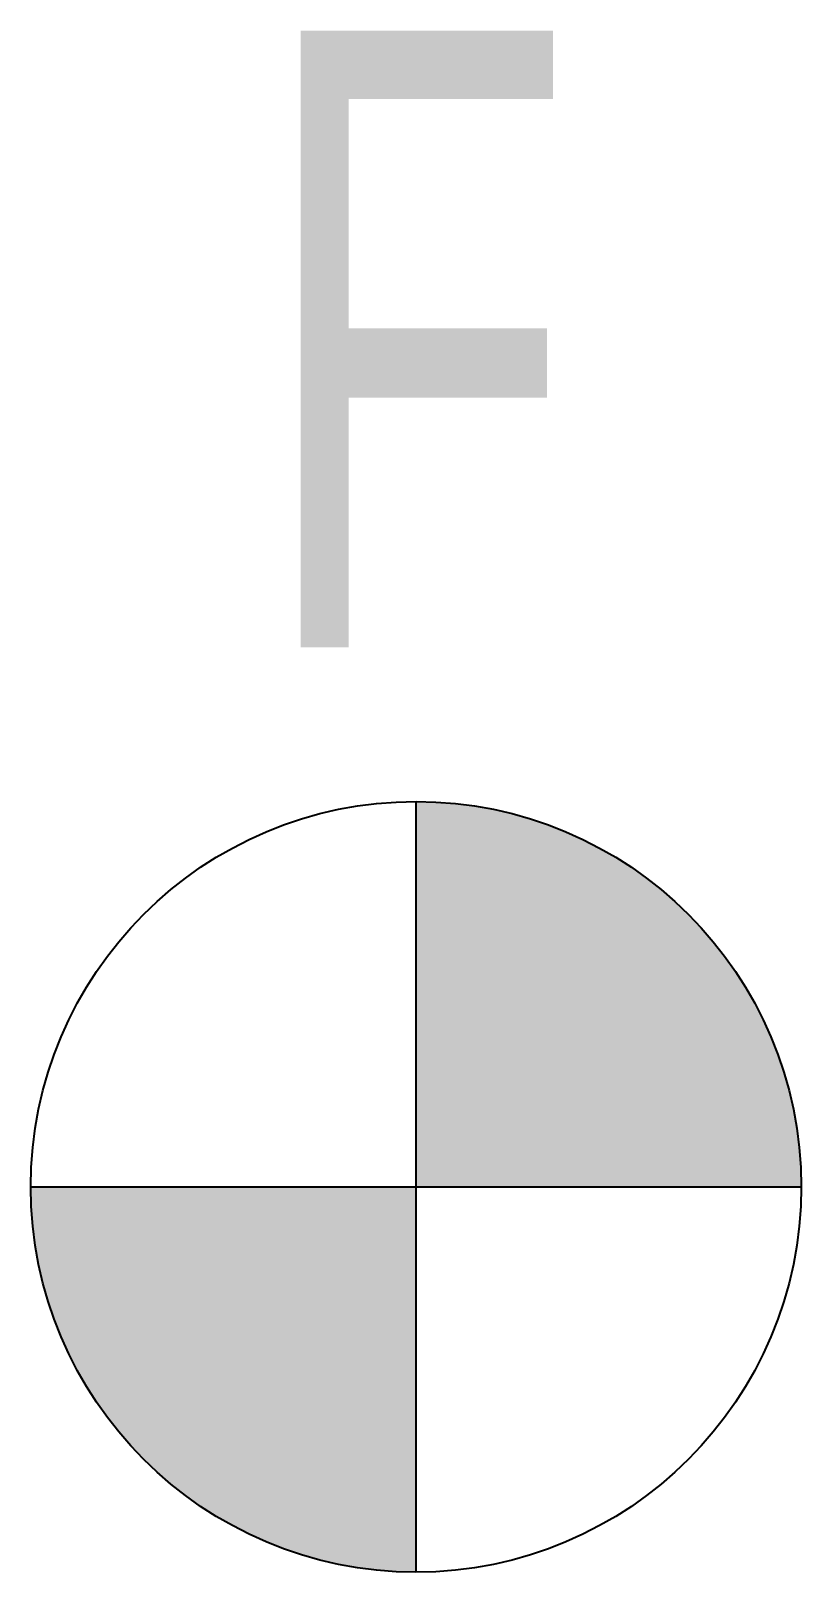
# Model space of a CAD drawing. Extents: x -1.25 to 1.25, y -1.25 to 3.75.
import ezdxf
from ezdxf.enums import TextEntityAlignment as Align

# ---------------------------------------------------------------- set-up
doc = ezdxf.new("R2010")
doc.units = 0
doc.header["$LTSCALE"] = 0.01
doc.header["$MEASUREMENT"] = 0
doc.layers.get('0').update_dxf_attribs({"lineweight": 20})
doc.styles.add('COA_Existing', font='arial.ttf', dxfattribs={"height": 2})

msp = doc.modelspace()

# ---------------------------------------------------------------- hatches: boundary and pattern name
at = {"linetype": 'ByBlock', "lineweight": -2}
h = msp.add_hatch(color=0, dxfattribs=at)
h.dxf.hatch_style = 1
h.paths.add_polyline_path([(-1.25, 0, 0.414214), (0, -1.25), (0, 0)])
h.paths.add_polyline_path([(1.25, 0, 0.414214), (0, 1.25), (0, 0)])

# ---------------------------------------------------------------- linework, layer by layer
at = {"color": 0, "linetype": 'ByBlock', "lineweight": -2}
for points in [[(0, -1.25), (0, 1.25)], [(-1.25, 0), (1.25, 0)]]:
    msp.add_lwpolyline(points, dxfattribs=at)
msp.add_circle((0, 0), 1.25, dxfattribs=at)

# ---------------------------------------------------------------- texts
at = {"color": 0, "linetype": 'ByBlock', "lineweight": -2, "style": 'COA_Existing', "width": 0.6}
msp.add_text('F', height=2, dxfattribs=at).set_placement((0, 1.75), align=Align.CENTER)

doc.saveas('drawing.dxf')
